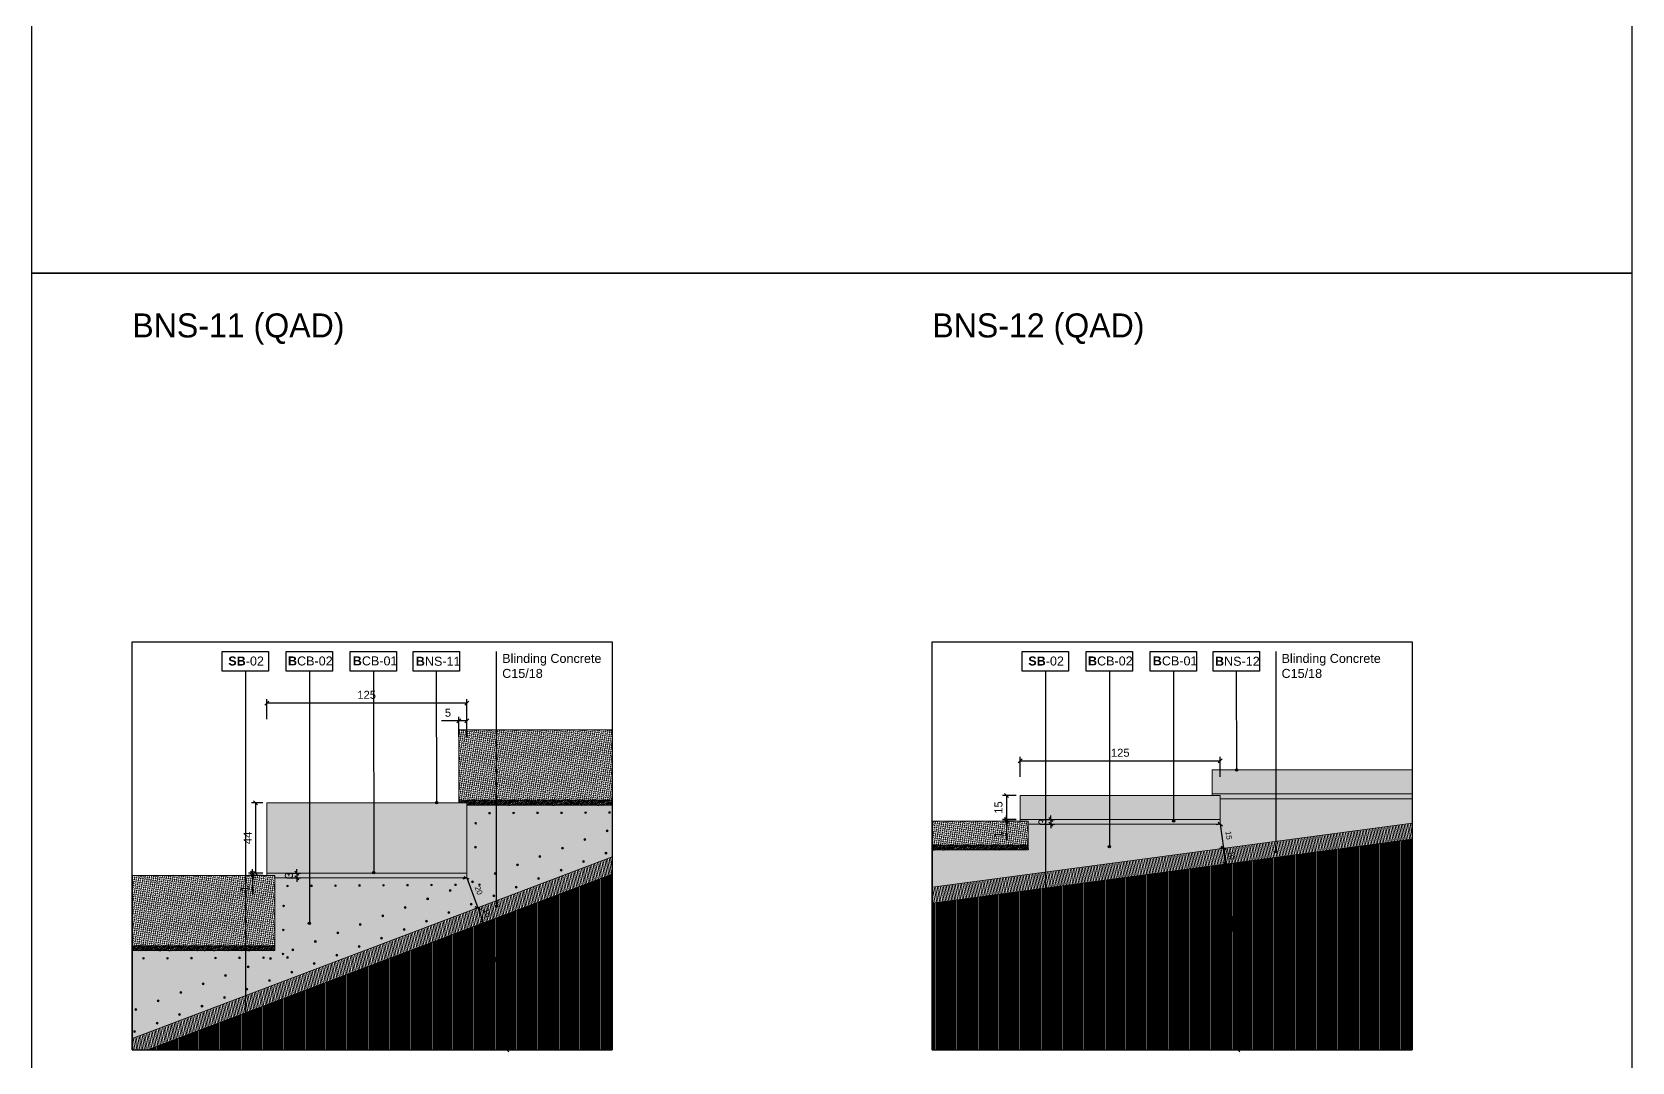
# Model space of a CAD drawing. Header units: metres. Extents: x -325 to 301, y -147 to 149.
# Drawn here: x 240.92 to 250.92, y 78.53 to 84.96 of the extents above; entities that cross this region are included whole.
import ezdxf

# ---------------------------------------------------------------- set-up
doc = ezdxf.new("R2010")
doc.units = ezdxf.units.M
doc.layers.get('Defpoints').update_dxf_attribs({"lineweight": 13})
doc.layers.add('-aux', color=50, linetype='Continuous', plot=False)
doc.layers.add('02-L-AUX', color=2, linetype='Continuous', plot=False)
doc.layers.add('0-TX-1_25', color=7, linetype='Continuous', true_color=0x3f4f7f)
doc.layers.add('EIT_3 TR sorra', color=7, linetype='Continuous', true_color=0xd8ceb0)
doc.layers.add('03-TR-Paviment_08_Natural Stone Bleachers', color=7, linetype='Continuous', lineweight=5, true_color=0xafad9d)
doc.layers.add('3-TR tot_u', color=7, linetype='Continuous', lineweight=5, true_color=0x787878)
for name, color, linetype, lineweight in [('1-CM', 7, 'Continuous', 0), ('2-L-secció', 1, 'Continuous', 0), ('2-metall', 5, 'Continuous', 0), ('3-TR Formigó', 252, 'Continuous', 0), ('3-TR Seleccionat', 44, 'Continuous', 0)]:
    doc.layers.add(name, color=color, linetype=linetype, lineweight=lineweight)
for name, color, linetype in [('1-SECCIÓ', 1, 'Continuous'), ('A-KEYPLAN_HATCH', 7, 'Continuous'), ('A_TEXT_2', 7, 'Continuous'), ('EIT_0 Llegenda', 7, 'Continuous')]:
    doc.layers.add(name, color=color, linetype=linetype)
doc.styles.get("Standard").update_dxf_attribs({"font": 'arial.ttf'})
doc.styles.add('x-llegenda materials$0$ENGRAVERS', font='TT0586M.TTF')
doc.dimstyles.new('ISO-25', dxfattribs={"dimtxt": 0.1, "dimasz": 0.1, "dimexe": 0.1, "dimexo": 0.1, "dimgap": 0.1, "dimtad": 1, "dimdec": 0, "dimlfac": 100, "dimzin": 9, "dimtxsty": 'Standard', "dimblk": 'OBLIQUE', "dimcen": 0.1, "dimadec": 0, "dimazin": 0, "dimtfac": 1, "dimtdec": 0, "dimtmove": 0, "dimatfit": 3, "dimldrblk": 'OBLIQUE', "dimfxl": 1, "dimarcsym": 0})

# ---------------------------------------------------------------- blocks, each defined once
blk = doc.blocks.new('hatch keyplan 2')
at = {"layer": 'A-KEYPLAN_HATCH'}
blk.add_lwpolyline([(0, 0.00548), (0.01287, 0.00548), (0.01287, 0), (0, 0)], close=True, dxfattribs=at)
blk = doc.blocks.new('hatch keyplan')
at = {"layer": 'A-KEYPLAN_HATCH'}
blk.add_blockref('hatch keyplan 2', (1.43058, 0.85215), dxfattribs=at)
blk = doc.blocks.new('SB-02')
at = {"layer": 'A-KEYPLAN_HATCH'}
blk.add_blockref('hatch keyplan', (-1.43058, -0.85215), dxfattribs=at)
at = {"layer": 'A_TEXT_2', "insert": (-0.0008, 0.00408), "char_height": 0.0025, "attachment_point": 1}
blk.add_mtext_dynamic_manual_height_columns('\\pi0.00249;{\\fArial|b1|i0|c0|p34;SB}-02', width=0.0145619, gutter_width=0.015, heights=[0], dxfattribs=at)
blk = doc.blocks.new('B-CB01')
at = {"layer": 'A-KEYPLAN_HATCH'}
blk.add_blockref('hatch keyplan', (-1.43058, -0.85215), dxfattribs=at)
at = {"layer": 'A_TEXT_2', "insert": (-0.0008, 0.00411), "char_height": 0.0025, "attachment_point": 1}
blk.add_mtext_dynamic_manual_height_columns('\\pi0.00152;{\\fArial|b1|i0|c0|p34;B}CB-01', width=0.0145619, gutter_width=0.015, heights=[0], dxfattribs=at)
blk = doc.blocks.new('Rodó Metàlic 12 mm')
at = {"layer": '2-metall'}
h = blk.add_hatch(color=256, dxfattribs=at)
h.dxf.hatch_style = 1
edge = h.paths.add_edge_path()
edge.add_arc((0, 0), 0.006, 0, 360)
blk.add_circle((0, 0), 0.006, dxfattribs=at)
blk = doc.blocks.new('*U915')
at = {"layer": '2-metall', "rotation": 270}
blk.add_blockref('Rodó Metàlic 12 mm', (0.021, -0.007), dxfattribs=at)
blk = doc.blocks.new('*U916')
at = {"layer": '2-metall', "color": 0, "linetype": 'ByBlock', "lineweight": -2, "transparency": 16777216, "rotation": 20.73184779010958}
for p in [(244.355, 79.916), (244.495, 79.97), (244.074, 79.81), (244.215, 79.863), (243.794, 79.704), (243.934, 79.757), (243.513, 79.598), (243.653, 79.651), (243.233, 79.492), (243.373, 79.545), (243.092, 79.439), (242.812, 79.332), (242.952, 79.385), (242.531, 79.226), (242.671, 79.279), (242.251, 79.12), (242.391, 79.173), (241.97, 79.014), (242.11, 79.067), (241.689, 78.908), (241.83, 78.961), (241.549, 78.854)]:
    blk.add_blockref('*U915', p, dxfattribs=at)
blk = doc.blocks.new('*U917')
at = {"layer": '2-metall', "rotation": 269.1882445919542}
blk.add_blockref('Rodó Metàlic 12 mm', (0.018, 0.006), dxfattribs=at)
blk = doc.blocks.new('*U918')
at = {"layer": '2-metall', "color": 0, "linetype": 'ByBlock', "lineweight": -2, "transparency": 16777216, "rotation": 20.73026059917899}
for p in [(244.495, 79.82), (244.215, 79.714), (244.355, 79.767), (243.934, 79.607), (244.074, 79.661), (243.653, 79.501), (243.794, 79.554), (243.373, 79.395), (243.513, 79.448), (243.092, 79.289), (243.233, 79.342), (242.812, 79.183), (242.952, 79.236), (242.671, 79.13), (242.391, 79.023), (242.531, 79.076), (242.11, 78.917), (242.251, 78.97), (241.83, 78.811), (241.97, 78.864), (241.549, 78.705), (241.689, 78.758)]:
    blk.add_blockref('*U917', p, dxfattribs=at)
blk = doc.blocks.new('Rodó Metàlic 5mm')
at = {"layer": '2-metall'}
h = blk.add_hatch(color=256, dxfattribs=at)
h.dxf.hatch_style = 1
edge = h.paths.add_edge_path()
edge.add_arc((0, 0), 0.005, 0, 360)
blk.add_circle((0, 0), 0.005, dxfattribs=at)
blk = doc.blocks.new('*U919')
at = {"layer": '2-metall', "rotation": 0.3456669033697483}
blk.add_blockref('Rodó Metàlic 5mm', (0.017, -0.005), dxfattribs=at)
blk = doc.blocks.new('*U920')
at = {"layer": '2-metall', "color": 0, "linetype": 'ByBlock', "lineweight": -2, "transparency": 16777216, "rotation": 359.6543330966308}
for p in [(40.032, 51.785), (40.182, 51.784), (40.332, 51.783), (40.482, 51.782), (40.632, 51.781), (40.782, 51.78), (40.932, 51.779)]:
    blk.add_blockref('*U919', p, dxfattribs=at)
blk = doc.blocks.new('*U921')
at = {"layer": '2-metall', "rotation": 0.3456669033697483}
blk.add_blockref('Rodó Metàlic 5mm', (0.017, -0.005), dxfattribs=at)
blk = doc.blocks.new('*U922')
at = {"layer": '2-metall', "color": 0, "linetype": 'ByBlock', "lineweight": -2, "transparency": 16777216}
for p, rotation in [((40.032, 51.785), 359.6543330966308), ((40.182, 51.784), 359.6543330966308), ((40.332, 51.783), 359.6543330966308), ((40.482, 51.782), 359.6543330966308), ((40.632, 51.781), 359.6543330966308), ((40.782, 51.78), 359.6543330966308), ((40.932, 51.779), 359.6543330966308), ((41.082, 51.778), 359.6543330966308), ((41.232, 51.777), 359.6543330966308), ((41.278, 51.664), 270.7371850173474), ((41.28, 51.514), 270.7371850173474), ((41.282, 51.364), 270.7371850173473)]:
    blk.add_blockref('*U921', p, dxfattribs=dict(at, rotation=rotation))
blk = doc.blocks.new('*U923')
at = {"layer": '2-metall', "rotation": 0.3456669033697483}
blk.add_blockref('Rodó Metàlic 5mm', (0.017, -0.005), dxfattribs=at)
blk = doc.blocks.new('*U924')
at = {"layer": '2-metall', "color": 0, "linetype": 'ByBlock', "lineweight": -2, "transparency": 16777216}
for p, rotation in [((40.419, 51.782), 359.6543330966319), ((40.569, 51.781), 359.6543330966319), ((40.719, 51.78), 359.6543330966319), ((40.869, 51.78), 359.6543330966319), ((41.019, 51.779), 359.6543330966319), ((41.169, 51.778), 359.6543330966319), ((41.277, 51.727), 270.7371850173473), ((41.279, 51.577), 270.7371850173473)]:
    blk.add_blockref('*U923', p, dxfattribs=dict(at, rotation=rotation))
blk = doc.blocks.new('_Oblique')
at = {"color": 0, "lineweight": -2}
blk.add_line((-0.5, -0.5), (0.5, 0.5), dxfattribs=at)
blk = doc.blocks.new('*D925')
at = {"layer": '0-TX-1_25', "color": 0, "lineweight": -2, "transparency": 16777216}
for p, q in [((242.514, 79.707), (242.603, 79.707)), ((242.578, 79.707), (242.578, 79.732)), ((242.578, 79.707), (242.578, 79.677)), ((242.514, 79.677), (242.603, 79.677)), ((242.578, 79.677), (242.578, 79.652))]:
    blk.add_line(p, q, dxfattribs=at)
at = {"layer": 'Defpoints', "color": 0, "transparency": 16777216}
for p in [(242.489, 79.707), (242.489, 79.677), (242.578, 79.677)]:
    blk.add_point(p, dxfattribs=at)
at = {"layer": '0-TX-1_25', "color": 0, "lineweight": -2, "transparency": 16777216, "xscale": 0.025, "yscale": 0.025, "zscale": 0.025}
for p, rotation in [((242.578, 79.707), 270), ((242.578, 79.677), 90)]:
    blk.add_blockref('_Oblique', p, dxfattribs=dict(at, rotation=rotation))
at = {"layer": '0-TX-1_25', "color": 0, "transparency": 16777216, "insert": (242.528, 79.692), "char_height": 0.05, "attachment_point": 5, "rotation": 90}
blk.add_mtext('3', dxfattribs=at)
blk = doc.blocks.new('*D926')
at = {"layer": '0-TX-1_25', "color": 0, "lineweight": -2, "transparency": 16777216}
for p, q in [((243.639, 79.677), (243.615, 79.669)), ((243.639, 79.677), (243.709, 79.49)), ((243.709, 79.49), (243.686, 79.482))]:
    blk.add_line(p, q, dxfattribs=at)
at = {"layer": 'Defpoints', "color": 0, "transparency": 16777216}
for p in [(243.639, 79.677), (243.709, 79.49), (243.709, 79.49)]:
    blk.add_point(p, dxfattribs=at)
at = {"layer": '0-TX-1_25', "color": 0, "lineweight": -2, "transparency": 16777216, "xscale": 0.025, "yscale": 0.025, "zscale": 0.025}
for p, rotation in [((243.639, 79.677), 110.7302605991792), ((243.709, 79.49), 290.7302605991791)]:
    blk.add_blockref('_Oblique', p, dxfattribs=dict(at, rotation=rotation))
at = {"layer": '0-TX-1_25', "color": 0, "transparency": 16777216, "insert": (243.714, 79.599), "char_height": 0.035, "attachment_point": 5, "rotation": 290.7303}
blk.add_mtext('20', dxfattribs=at)
blk = doc.blocks.new('*D927')
at = {"layer": '0-TX-1_25', "color": 0, "lineweight": -2, "transparency": 16777216}
for p, q in [((242.389, 80.67), (242.389, 80.795)), ((243.639, 80.77), (242.389, 80.77)), ((243.639, 80.67), (243.639, 80.795))]:
    blk.add_line(p, q, dxfattribs=at)
at = {"layer": 'Defpoints', "color": 0, "transparency": 16777216}
for p in [(242.389, 80.77), (242.389, 80.147), (243.639, 80.132)]:
    blk.add_point(p, dxfattribs=at)
at = {"layer": '0-TX-1_25', "color": 0, "lineweight": -2, "transparency": 16777216, "xscale": 0.025, "yscale": 0.025, "zscale": 0.025, "rotation": 180}
blk.add_blockref('_Oblique', (242.389, 80.77), dxfattribs=at)
at = {"layer": '0-TX-1_25', "color": 0, "lineweight": -2, "transparency": 16777216, "xscale": 0.025, "yscale": 0.025, "zscale": 0.025}
blk.add_blockref('_Oblique', (243.639, 80.77), dxfattribs=at)
at = {"layer": '0-TX-1_25', "color": 0, "transparency": 16777216, "insert": (243.014, 80.821), "char_height": 0.05, "attachment_point": 5}
blk.add_mtext('125', dxfattribs=at)
blk = doc.blocks.new('*D928')
at = {"layer": '0-TX-1_25', "color": 0, "lineweight": -2, "transparency": 16777216}
for p, q in [((242.364, 80.147), (242.295, 80.147)), ((242.32, 80.147), (242.32, 79.707)), ((242.364, 79.707), (242.295, 79.707))]:
    blk.add_line(p, q, dxfattribs=at)
at = {"layer": 'Defpoints', "color": 0, "transparency": 16777216}
for p in [(242.389, 80.147), (242.32, 79.707), (242.389, 79.707)]:
    blk.add_point(p, dxfattribs=at)
at = {"layer": '0-TX-1_25', "color": 0, "lineweight": -2, "transparency": 16777216, "xscale": 0.025, "yscale": 0.025, "zscale": 0.025}
for p, rotation in [((242.32, 80.147), 90), ((242.32, 79.707), 270)]:
    blk.add_blockref('_Oblique', p, dxfattribs=dict(at, rotation=rotation))
at = {"layer": '0-TX-1_25', "color": 0, "transparency": 16777216, "insert": (242.27, 79.927), "char_height": 0.05, "attachment_point": 5, "rotation": 90}
blk.add_mtext('44', dxfattribs=at)
blk = doc.blocks.new('*D929')
at = {"layer": '0-TX-1_25', "color": 0, "lineweight": -2, "transparency": 16777216}
for p, q in [((242.364, 79.707), (242.276, 79.707)), ((242.301, 79.707), (242.301, 79.732)), ((242.301, 79.707), (242.301, 79.693)), ((242.364, 79.693), (242.276, 79.693)), ((242.301, 79.693), (242.301, 79.575))]:
    blk.add_line(p, q, dxfattribs=at)
at = {"layer": 'Defpoints', "color": 0, "transparency": 16777216}
for p in [(242.389, 79.707), (242.301, 79.693), (242.389, 79.693)]:
    blk.add_point(p, dxfattribs=at)
at = {"layer": '0-TX-1_25', "color": 0, "lineweight": -2, "transparency": 16777216, "xscale": 0.025, "yscale": 0.025, "zscale": 0.025}
for p, rotation in [((242.301, 79.707), 270), ((242.301, 79.693), 90)]:
    blk.add_blockref('_Oblique', p, dxfattribs=dict(at, rotation=rotation))
at = {"layer": '0-TX-1_25', "color": 0, "transparency": 16777216, "insert": (242.251, 79.609), "char_height": 0.05, "attachment_point": 5, "rotation": 90}
blk.add_mtext('1', dxfattribs=at)
blk = doc.blocks.new('BNS11')
at = {"layer": 'A-KEYPLAN_HATCH'}
blk.add_blockref('hatch keyplan', (-1.43058, -0.85215), dxfattribs=at)
at = {"layer": 'A_TEXT_2', "insert": (-0.0008, 0.00401), "char_height": 0.0025, "attachment_point": 1}
blk.add_mtext_dynamic_manual_height_columns('\\pi0.00152;{\\fArial|b1|i0|c0|p34;B}NS-11', width=0.0145619, gutter_width=0.015, heights=[0], dxfattribs=at)
blk = doc.blocks.new('POINT')
at = {"layer": '0-TX-1_25'}
h = blk.add_hatch(dxfattribs=at)
h.set_pattern_fill('ANGLE', color=256)
h.set_pattern_definition([(0, (-83.747, -12.726), (0, 6.985), [5.08, -1.905]), (90, (-83.747, -12.726), (-6.985, 4e-16), [5.08, -1.905])])
edge = h.paths.add_edge_path()
edge.add_arc((0, 0), 0.0075, 0, 360)
h = blk.add_hatch(color=256, dxfattribs=at)
h.dxf.hatch_style = 1
edge = h.paths.add_edge_path()
edge.add_arc((0, 0), 0.0075, 0, 360)
blk.add_circle((0, 0), 0.0075, dxfattribs=at)
blk = doc.blocks.new('BNS12')
at = {"layer": 'A-KEYPLAN_HATCH'}
blk.add_blockref('hatch keyplan', (-1.43058, -0.85215), dxfattribs=at)
at = {"layer": 'A_TEXT_2', "insert": (-0.0008, 0.00401), "char_height": 0.0025, "attachment_point": 1}
blk.add_mtext_dynamic_manual_height_columns('\\pi0.00129;{\\fArial|b1|i0|c0|p34;B}NS-12', width=0.0145619, gutter_width=0.015, heights=[0], dxfattribs=at)
blk = doc.blocks.new('*D933')
at = {"layer": '0-TX-1_25', "color": 0, "lineweight": -2, "transparency": 16777216}
for p, q in [((247.074, 80.192), (246.988, 80.192)), ((247.013, 80.192), (247.013, 80.042)), ((247.074, 80.042), (246.988, 80.042))]:
    blk.add_line(p, q, dxfattribs=at)
at = {"layer": 'Defpoints', "color": 0, "transparency": 16777216}
for p in [(247.099, 80.192), (247.013, 80.042), (247.099, 80.042)]:
    blk.add_point(p, dxfattribs=at)
at = {"layer": '0-TX-1_25', "color": 0, "lineweight": -2, "transparency": 16777216, "xscale": 0.025, "yscale": 0.025, "zscale": 0.025}
for p, rotation in [((247.013, 80.192), 90), ((247.013, 80.042), 270)]:
    blk.add_blockref('_Oblique', p, dxfattribs=dict(at, rotation=rotation))
at = {"layer": '0-TX-1_25', "color": 0, "transparency": 16777216, "insert": (246.963, 80.117), "char_height": 0.05, "attachment_point": 5, "rotation": 90}
blk.add_mtext('15', dxfattribs=at)
blk = doc.blocks.new('*D934')
at = {"layer": '0-TX-1_25', "color": 0, "lineweight": -2, "transparency": 16777216}
for p, q in [((247.074, 80.042), (246.988, 80.042)), ((247.074, 80.032), (246.988, 80.032)), ((247.013, 80.042), (247.013, 80.067)), ((247.013, 80.042), (247.013, 80.032)), ((247.013, 80.032), (247.013, 79.913))]:
    blk.add_line(p, q, dxfattribs=at)
at = {"layer": 'Defpoints', "color": 0, "transparency": 16777216}
for p in [(247.013, 80.032), (247.099, 80.042), (247.099, 80.032)]:
    blk.add_point(p, dxfattribs=at)
at = {"layer": '0-TX-1_25', "color": 0, "lineweight": -2, "transparency": 16777216, "xscale": 0.025, "yscale": 0.025, "zscale": 0.025}
for p, rotation in [((247.013, 80.042), 270), ((247.013, 80.032), 90)]:
    blk.add_blockref('_Oblique', p, dxfattribs=dict(at, rotation=rotation))
at = {"layer": '0-TX-1_25', "color": 0, "transparency": 16777216, "insert": (246.963, 79.947), "char_height": 0.05, "attachment_point": 5, "rotation": 90}
blk.add_mtext('1', dxfattribs=at)
blk = doc.blocks.new('*D935')
at = {"layer": '0-TX-1_25', "color": 0, "lineweight": -2, "transparency": 16777216}
for p, q in [((247.099, 80.309), (247.099, 80.434)), ((247.099, 80.409), (248.349, 80.409)), ((248.349, 80.309), (248.349, 80.434))]:
    blk.add_line(p, q, dxfattribs=at)
at = {"layer": 'Defpoints', "color": 0, "transparency": 16777216}
for p in [(248.349, 80.409), (247.099, 80.192), (248.349, 80.182)]:
    blk.add_point(p, dxfattribs=at)
at = {"layer": '0-TX-1_25', "color": 0, "lineweight": -2, "transparency": 16777216, "xscale": 0.025, "yscale": 0.025, "zscale": 0.025, "rotation": 180}
blk.add_blockref('_Oblique', (247.099, 80.409), dxfattribs=at)
at = {"layer": '0-TX-1_25', "color": 0, "lineweight": -2, "transparency": 16777216, "xscale": 0.025, "yscale": 0.025, "zscale": 0.025}
blk.add_blockref('_Oblique', (248.349, 80.409), dxfattribs=at)
at = {"layer": '0-TX-1_25', "color": 0, "transparency": 16777216, "insert": (247.724, 80.459), "char_height": 0.05, "attachment_point": 5}
blk.add_mtext('125', dxfattribs=at)
blk = doc.blocks.new('*D936')
at = {"layer": '0-TX-1_25', "color": 0, "lineweight": -2, "transparency": 16777216}
for p, q in [((247.224, 80.042), (247.314, 80.042)), ((247.224, 80.012), (247.314, 80.012)), ((247.289, 80.042), (247.289, 80.067)), ((247.289, 80.042), (247.289, 80.012)), ((247.289, 80.012), (247.289, 79.987))]:
    blk.add_line(p, q, dxfattribs=at)
at = {"layer": 'Defpoints', "color": 0, "transparency": 16777216}
for p in [(247.199, 80.042), (247.199, 80.012), (247.289, 80.012)]:
    blk.add_point(p, dxfattribs=at)
at = {"layer": '0-TX-1_25', "color": 0, "lineweight": -2, "transparency": 16777216, "xscale": 0.025, "yscale": 0.025, "zscale": 0.025}
for p, rotation in [((247.289, 80.042), 270), ((247.289, 80.012), 90)]:
    blk.add_blockref('_Oblique', p, dxfattribs=dict(at, rotation=rotation))
at = {"layer": '0-TX-1_25', "color": 0, "transparency": 16777216, "insert": (247.238, 80.027), "char_height": 0.05, "attachment_point": 5, "rotation": 90}
blk.add_mtext('3', dxfattribs=at)
blk = doc.blocks.new('B-CB02')
at = {"layer": 'A-KEYPLAN_HATCH'}
blk.add_blockref('hatch keyplan', (-1.43058, -0.85215), dxfattribs=at)
at = {"layer": 'A_TEXT_2', "insert": (-0.0008, 0.00409), "char_height": 0.0025, "attachment_point": 1}
blk.add_mtext_dynamic_manual_height_columns('\\pi0.00129;{\\fArial|b1|i0|c0|p34;B}CB-02', width=0.0145619, gutter_width=0.015, heights=[0], dxfattribs=at)
blk = doc.blocks.new('*D2798')
at = {"layer": '0-TX-1_25', "color": 0, "lineweight": -2, "transparency": 16777216}
for p, q in [((243.709, 79.49), (243.686, 79.482)), ((243.709, 79.49), (243.745, 79.397)), ((243.745, 79.397), (243.721, 79.388))]:
    blk.add_line(p, q, dxfattribs=at)
at = {"layer": 'Defpoints', "color": 0, "transparency": 16777216}
for p in [(243.709, 79.49), (243.745, 79.397), (243.745, 79.397)]:
    blk.add_point(p, dxfattribs=at)
at = {"layer": '0-TX-1_25', "color": 0, "lineweight": -2, "transparency": 16777216, "xscale": 0.025, "yscale": 0.025, "zscale": 0.025}
for p, rotation in [((243.709, 79.49), 110.7302605987278), ((243.745, 79.397), 290.7302605987279)]:
    blk.add_blockref('_Oblique', p, dxfattribs=dict(at, rotation=rotation))
at = {"layer": '0-TX-1_25', "color": 0, "transparency": 16777216, "insert": (243.767, 79.459), "char_height": 0.035, "attachment_point": 5, "rotation": 290.7303}
blk.add_mtext('10', dxfattribs=at)
blk = doc.blocks.new('*D2799')
at = {"layer": '0-TX-1_25', "color": 0, "lineweight": -2, "transparency": 16777216}
blk.add_arc((241.644, 78.602), 2.247, 360, 20.7303, dxfattribs=at)
at = {"layer": 'Defpoints', "color": 0, "transparency": 16777216}
for p in [(244.549, 79.701), (243.874, 78.872), (241.549, 78.602), (241.644, 78.602), (244.549, 78.602)]:
    blk.add_point(p, dxfattribs=at)
at = {"layer": '0-TX-1_25', "color": 0, "lineweight": -2, "transparency": 16777216, "xscale": 0.025, "yscale": 0.025, "zscale": 0.025}
for p, rotation in [((243.745, 79.397), 110.7302605987286), ((243.89, 78.602), 269.9999999999998)]:
    blk.add_blockref('_Oblique', p, dxfattribs=dict(at, rotation=rotation))
at = {"layer": '0-TX-1_25', "color": 0, "transparency": 16777216, "insert": (243.896, 79.013), "char_height": 0.035, "attachment_point": 5, "rotation": 280.3651}
blk.add_mtext('21°', dxfattribs=at)
blk = doc.blocks.new('*D2800')
at = {"layer": '0-TX-1_25', "color": 0, "lineweight": -2, "transparency": 16777216}
for p, q in [((243.589, 80.658), (243.481, 80.658)), ((243.589, 80.558), (243.589, 80.683)), ((243.639, 80.658), (243.589, 80.658)), ((243.639, 80.558), (243.639, 80.683))]:
    blk.add_line(p, q, dxfattribs=at)
at = {"layer": 'Defpoints', "color": 0, "transparency": 16777216}
for p in [(243.589, 80.658), (243.589, 80.147), (243.639, 80.147)]:
    blk.add_point(p, dxfattribs=at)
at = {"layer": '0-TX-1_25', "color": 0, "lineweight": -2, "transparency": 16777216, "xscale": 0.025, "yscale": 0.025, "zscale": 0.025, "rotation": 180}
blk.add_blockref('_Oblique', (243.589, 80.658), dxfattribs=at)
at = {"layer": '0-TX-1_25', "color": 0, "lineweight": -2, "transparency": 16777216, "xscale": 0.025, "yscale": 0.025, "zscale": 0.025}
blk.add_blockref('_Oblique', (243.639, 80.658), dxfattribs=at)
at = {"layer": '0-TX-1_25', "color": 0, "transparency": 16777216, "insert": (243.522, 80.709), "char_height": 0.05, "attachment_point": 5}
blk.add_mtext('5', dxfattribs=at)
blk = doc.blocks.new('*D2801')
at = {"layer": '0-TX-1_25', "color": 0, "lineweight": -2, "transparency": 16777216}
for p, q in [((248.349, 80.012), (248.324, 80.008)), ((248.349, 80.012), (248.369, 79.863)), ((248.369, 79.863), (248.344, 79.86))]:
    blk.add_line(p, q, dxfattribs=at)
at = {"layer": 'Defpoints', "color": 0, "transparency": 16777216}
for p in [(248.349, 80.012), (248.369, 79.863), (248.369, 79.863)]:
    blk.add_point(p, dxfattribs=at)
at = {"layer": '0-TX-1_25', "color": 0, "lineweight": -2, "transparency": 16777216, "xscale": 0.025, "yscale": 0.025, "zscale": 0.025}
for p, rotation in [((248.349, 80.012), 97.59464336859072), ((248.369, 79.863), 277.5946433685907)]:
    blk.add_blockref('_Oblique', p, dxfattribs=dict(at, rotation=rotation))
at = {"layer": '0-TX-1_25', "color": 0, "transparency": 16777216, "insert": (248.402, 79.943), "char_height": 0.035, "attachment_point": 5, "rotation": 277.5946}
blk.add_mtext('15', dxfattribs=at)
blk = doc.blocks.new('*D2802')
at = {"layer": '0-TX-1_25', "color": 0, "lineweight": -2, "transparency": 16777216}
for p, q in [((248.369, 79.863), (248.394, 79.866)), ((248.369, 79.863), (248.382, 79.764)), ((248.382, 79.764), (248.407, 79.767))]:
    blk.add_line(p, q, dxfattribs=at)
at = {"layer": 'Defpoints', "color": 0, "transparency": 16777216}
for p in [(248.369, 79.863), (248.382, 79.764), (248.382, 79.764)]:
    blk.add_point(p, dxfattribs=at)
at = {"layer": '0-TX-1_25', "color": 0, "lineweight": -2, "transparency": 16777216, "xscale": 0.025, "yscale": 0.025, "zscale": 0.025}
for p, rotation in [((248.369, 79.863), 97.59464336859034), ((248.382, 79.764), 277.5946433685904)]:
    blk.add_blockref('_Oblique', p, dxfattribs=dict(at, rotation=rotation))
at = {"layer": '0-TX-1_25', "color": 0, "transparency": 16777216, "insert": (248.418, 79.819), "char_height": 0.035, "attachment_point": 5, "rotation": 277.5946}
blk.add_mtext('10', dxfattribs=at)
blk = doc.blocks.new('*D2803')
at = {"layer": '0-TX-1_25', "color": 0, "lineweight": -2, "transparency": 16777216}
blk.add_arc((239.666, 78.602), 8.794, 0, 7.5946, dxfattribs=at)
at = {"layer": 'Defpoints', "color": 0, "transparency": 16777216}
for p in [(249.549, 79.919), (246.549, 79.519), (248.451, 78.99), (246.549, 78.602), (249.549, 78.602)]:
    blk.add_point(p, dxfattribs=at)
at = {"layer": '0-TX-1_25', "color": 0, "lineweight": -2, "transparency": 16777216, "xscale": 0.025, "yscale": 0.025, "zscale": 0.025}
for p, rotation in [((248.382, 79.764), 97.59464336859114), ((248.459, 78.602), 270)]:
    blk.add_blockref('_Oblique', p, dxfattribs=dict(at, rotation=rotation))
at = {"layer": '0-TX-1_25', "color": 0, "transparency": 16777216, "insert": (248.483, 79.187), "char_height": 0.035, "attachment_point": 5, "rotation": 273.7973}
blk.add_mtext('8°', dxfattribs=at)

msp = doc.modelspace()

# ---------------------------------------------------------------- hatches: boundary and pattern name
at = {"layer": '03-TR-Paviment_08_Natural Stone Bleachers'}
h = msp.add_hatch(dxfattribs=at)
h.set_pattern_fill('DASH', color=256, scale=0.002611, angle=233, style=0, double=1)
h.set_pattern_definition([(233, (91.844459, -44.5862136), (0.0016315323, -0.0116089556), [0.0082894435, -0.0082894435])])
h.paths.add_polyline_path([(244.549, 80.162), (244.549, 80.602), (243.589, 80.602), (243.589, 80.162)])
h = msp.add_hatch(dxfattribs=at)
h.set_pattern_fill('DASH', color=256, scale=0.002611, angle=232.4264, style=0, double=1)
h.set_pattern_definition([(232.4264096, (-9.539601, -62.4403815), (0.00151523477, -0.01162470696), [0.00828944353, -0.00828944353])])
h.paths.add_polyline_path([(249.549, 80.202), (249.549, 80.352), (248.299, 80.352), (248.299, 80.202)])
h = msp.add_hatch(dxfattribs=at)
h.set_pattern_fill('DASH', color=256, scale=0.002611, angle=233, style=0, double=1)
h.set_pattern_definition([(233, (90.644426, -45.040393), (0.0016315323, -0.0116089556), [0.0082894435, -0.0082894435])])
h.paths.add_polyline_path([(242.389, 80.147), (242.389, 79.707), (243.639, 79.707), (243.639, 80.147)])
h = msp.add_hatch(dxfattribs=at)
h.set_pattern_fill('DASH', color=256, scale=0.002611, angle=232.4264, style=0, double=1)
h.set_pattern_definition([(232.4264096, (-10.739601, -62.6003815), (0.00151523477, -0.01162470696), [0.00828944353, -0.00828944353])])
h.paths.add_polyline_path([(248.349, 80.042), (248.349, 80.192), (247.099, 80.192), (247.099, 80.042)])
h = msp.add_hatch(dxfattribs=at)
h.set_pattern_fill('DASH', color=256, scale=0.002611, angle=232.4264, style=0, double=1)
h.set_pattern_definition([(232.4264096, (-11.939601, -62.7603815), (0.00151523477, -0.01162470696), [0.00828944353, -0.00828944353])])
h.paths.add_polyline_path([(246.549, 80.032), (246.549, 79.882), (247.149, 79.882), (247.149, 80.032)])
h = msp.add_hatch(dxfattribs=at)
h.set_pattern_fill('DASH', color=256, scale=0.002611, angle=233, style=0, double=1)
h.set_pattern_definition([(233, (89.444392, -45.494572), (0.0016315323, -0.0116089556), [0.0082894435, -0.0082894435])])
h.paths.add_polyline_path([(241.549, 79.693), (241.549, 79.253), (242.439, 79.253), (242.439, 79.693)])
at = {"layer": '3-TR Formigó'}
h = msp.add_hatch(dxfattribs=at)
h.set_pattern_fill('ANSI31', color=256, scale=0.003, angle=234.1752)
h.set_pattern_definition([(279.175244, (37.434726, 35.928212), (0.00940313004, 0.0015188056), [])])
h.paths.add_polyline_path([(249.549, 79.919), (249.549, 80.02), (246.549, 79.62), (246.549, 79.519)])
h = msp.add_hatch(dxfattribs=at)
h.set_pattern_fill('ANSI31', color=256, scale=0.003, angle=234.1752)
h.set_pattern_definition([(279.175244, (32.434726, 35.010424), (0.00940313004, 0.0015188056), [])])
h.paths.add_polyline_path([(244.549, 79.701), (244.549, 79.808), (241.549, 78.673), (241.549, 78.602), (241.644, 78.602)])
at = {"layer": '3-TR Seleccionat'}
h = msp.add_hatch(dxfattribs=at)
h.set_pattern_fill('ANSI31', color=256, scale=0.002, angle=45, style=0)
h.set_pattern_definition([(90, (211.0504134, 26.56044), (-0.00635, 0), [])])
h.paths.add_polyline_path([(249.549, 79.919), (246.549, 79.519), (246.549, 78.602), (249.549, 78.602)])
h = msp.add_hatch(dxfattribs=at)
h.set_pattern_fill('ANSI31', color=256, scale=0.002, angle=45, style=0)
h.set_pattern_definition([(90, (206.0504134, 26.81044), (-0.00635, 0), [])])
h.paths.add_polyline_path([(244.549, 79.701), (241.644, 78.602), (244.549, 78.602)])
at = {"layer": '3-TR tot_u'}
h = msp.add_hatch(dxfattribs=at)
h.set_pattern_fill('AR-CONC', color=256, scale=0.00025, angle=90.2657)
h.set_pattern_definition([(75.823251517, (269984.390302, -738290.126735), (0.0427337736151, 0.0162528873334), [0.0047625, -0.0523875]), (20.823251517, (269984.3903, -738290.126735), (-0.0287369413902, 0.0391565991078), [0.00381, -0.0419101460425]), (126.274696217, (269984.393863, -738290.12538), (0.0139968329648, 0.0554094846363), [0.0040475022, -0.04452256115]), (72.007451517, (269984.38477, -738290.115303), (0.0655807844596, 0.02005924834), [0.00714375, -0.07858125]), (122.458809127, (269984.390235, -738290.11363), (0.0264798784375, 0.0815327643516), [0.006071255785, -0.06678390204]), (17.007402687, (269984.38477, -738290.1153), (0.026479878442, 0.0815327643504), [0.0057149917675, -0.06286493298]), (46.823251517, (269984.39187, -738290.115395), (0.0452552118719, -0.0065026301172), [0.0047625, -0.0523875]), (351.823251517, (269984.39187, -738290.115395), (-0.006150253489, 0.0481790201258), [0.00381, -0.04191]), (97.274696517, (269984.39564, -738290.115937), (0.0391049582031, 0.0416763901857), [0.0040475022, -0.0445224844]), (63.3232515172, (269984.390302, -738290.126735), (-0.0085129227679, 0.01936423314394), [0, -0.041402, 0, -0.042545, 0, -0.04206875]), (33.3232515172, (269984.390302, -738290.126735), (0.00412722228654, 0.02982078914956), [0, -0.024257, 0, -0.0404495, 0, -0.01603375]), (353.3232515172, (269984.377556, -738290.132903), (0.03113655498144, 0.0134765238184), [0, -0.015875, 0, -0.04953, 0, -0.0657225]), (343.323251517, (269984.37184, -738290.13567), (0.0305654049678, 0.0218529991231), [0, -0.0206375, 0, -0.032893, 0, -0.0466725])])
h.paths.add_polyline_path([(241.549, 79.223), (241.549, 78.673), (244.549, 79.808), (244.549, 80.132), (243.639, 80.132), (243.639, 79.677), (242.439, 79.677), (242.439, 79.223)])
h = msp.add_hatch(dxfattribs=at)
h.set_pattern_fill('AR-CONC', color=256, scale=0.00025, angle=90.2657)
h.set_pattern_definition([(140.265705, (-9.5396, -62.44038), (0.003773512, 0.0455641565), [0.0047625, -0.0523875]), (85.265705, (-9.5396, -62.44038), (-0.047722838, -0.009032263), [0.00381, -0.041910146]), (190.71715, (-9.539287, -62.436585), (-0.043949324, 0.0365318933), [0.004047502, -0.044522561]), (136.449905, (-9.5523, -62.44044), (0.010196192, 0.067817773), [0.00714375, -0.07858125]), (186.901263, (-9.55145, -62.43479), (-0.062131101, 0.059063541), [0.006071256, -0.066783902]), (81.449856, (-9.5523, -62.44044), (-0.062131101, 0.059063541), [0.005714992, -0.062864933]), (111.265705, (-9.549156, -62.434076), (0.02539025, 0.038021752), [0.0047625, -0.0523875]), (56.265705, (-9.549156, -62.434076), (-0.046118147, 0.015236802), [0.00381, -0.04191]), (161.71715, (-9.54704, -62.430907), (-0.020727897, 0.0532585536), [0.004047502, -0.0445224844]), (127.765705, (-9.539601, -62.440382), (-0.0211421132, 0.0006741133), [0, -0.041402, 0, -0.042545, 0, -0.04206875]), (97.765705, (-9.539601, -62.440382), (-0.025122342, 0.0165885913), [0, -0.024257, 0, -0.0404495, 0, -0.01603375]), (57.765705, (-9.539536, -62.454542), (0.0012749731, 0.0339039259), [0, -0.015875, 0, -0.04953, 0, -0.0657225]), (47.765705, (-9.539506, -62.460892), (-0.0065282885, 0.0370024188), [0, -0.0206375, 0, -0.032893, 0, -0.0466725])])
h.paths.add_polyline_path([(249.549, 80.02), (249.549, 80.172), (248.349, 80.172), (248.349, 80.042), (248.349, 80.012), (247.149, 80.012), (247.149, 79.882), (247.149, 79.852), (246.549, 79.852), (246.549, 79.62)])
at = {"layer": 'EIT_3 TR sorra'}
h = msp.add_hatch(dxfattribs=at)
h.set_pattern_fill('ANSI36', color=256, scale=0.002552, angle=-1.141, style=0, double=1)
h.set_pattern_definition([(43.8589553, (-9.539601, -62.4403815), (0.00460907392, 0.01566416224), [0.02025261773, -0.00405052355, 0, -0.00405052355])])
h.paths.add_polyline_path([(249.549, 80.202), (248.299, 80.202), (248.299, 80.192), (248.349, 80.192), (248.349, 80.172), (249.549, 80.172)])
h = msp.add_hatch(dxfattribs=at)
h.set_pattern_fill('ANSI36', color=256, scale=0.002552, angle=-0.5675, style=0, double=1)
h.set_pattern_definition([(44.43255, (240.9140676, 84.018904), (0.004452031, 0.015709518), [0.020252618, -0.004050524, 0, -0.004050524])])
h.paths.add_polyline_path([(244.549, 80.132), (244.549, 80.162), (243.589, 80.162), (243.589, 80.147), (243.639, 80.147), (243.639, 80.132)])
h = msp.add_hatch(dxfattribs=at)
h.set_pattern_fill('ANSI36', color=256, scale=0.002552, angle=-1.141, style=0, double=1)
h.set_pattern_definition([(43.8589553, (-10.739601, -62.6003815), (0.00460907392, 0.01566416224), [0.02025261773, -0.00405052355, 0, -0.00405052355])])
h.paths.add_polyline_path([(248.349, 80.042), (247.099, 80.042), (247.099, 80.032), (247.149, 80.032), (247.149, 80.012), (248.349, 80.012)])
h = msp.add_hatch(dxfattribs=at)
h.set_pattern_fill('ANSI36', color=256, scale=0.002552, angle=-1.141, style=0, double=1)
h.set_pattern_definition([(43.8589553, (-11.939601, -62.7603815), (0.00460907392, 0.01566416224), [0.02025261773, -0.00405052355, 0, -0.00405052355])])
h.paths.add_polyline_path([(246.549, 79.882), (246.549, 79.852), (247.149, 79.852), (247.149, 79.882)])
h = msp.add_hatch(dxfattribs=at)
h.set_pattern_fill('ANSI36', color=256, scale=0.002552, angle=-0.5675, style=0, double=1)
h.set_pattern_definition([(44.43255, (239.714034, 83.564725), (0.004452031, 0.015709518), [0.020252618, -0.004050524, 0, -0.004050524])])
h.paths.add_polyline_path([(242.388, 79.707), (242.389, 79.693), (242.439, 79.693), (242.439, 79.677), (243.639, 79.677), (243.639, 79.707)])
h = msp.add_hatch(dxfattribs=at)
h.set_pattern_fill('ANSI36', color=256, scale=0.002552, angle=-0.5675, style=0, double=1)
h.set_pattern_definition([(44.43255, (238.514001, 83.110545), (0.004452031, 0.015709518), [0.020252618, -0.004050524, 0, -0.004050524])])
h.paths.add_polyline_path([(241.549, 79.253), (241.549, 79.223), (242.439, 79.223), (242.439, 79.253)])

# ---------------------------------------------------------------- linework, layer by layer
at = {"layer": '-aux'}
for points in [[(240.922, 93.457), (250.922, 93.457), (250.922, 83.457), (240.922, 83.457)], [(240.922, 83.457), (250.922, 83.457), (250.922, 73.457), (240.922, 73.457)]]:
    msp.add_lwpolyline(points, close=True, dxfattribs=at)
for points in [[(241.549, 78.602), (241.549, 81.152), (244.549, 81.152), (244.549, 78.602)], [(246.549, 78.602), (246.549, 81.152), (249.549, 81.152), (249.549, 78.602)]]:
    msp.add_lwpolyline(points, dxfattribs=at)
at = {"layer": '0-TX-1_25'}
for points in [[(243.826, 79.502), (243.826, 81.093)], [(248.698, 79.842), (248.698, 81.093)], [(242.256, 80.969), (242.256, 78.715)], [(242.656, 80.969), (242.656, 79.394)], [(243.056, 80.969), (243.058, 79.71)], [(243.449, 80.969), (243.451, 80.147)], [(247.256, 80.969), (247.256, 79.474)], [(247.656, 80.969), (247.656, 79.873)], [(248.056, 80.969), (248.056, 80.042)], [(248.449, 80.969), (248.451, 80.352)]]:
    msp.add_lwpolyline(points, dxfattribs=at)
at = {"layer": '02-L-AUX'}
for points in [[(241.549, 78.602), (244.549, 78.602)], [(246.549, 78.602), (249.549, 78.602)]]:
    msp.add_lwpolyline(points, dxfattribs=at)
at = {"layer": '1-CM'}
for points in [[(244.549, 80.162), (243.589, 80.162), (243.589, 80.602), (244.549, 80.602)], [(241.549, 79.223), (242.439, 79.223), (242.439, 79.677), (243.639, 79.677), (243.639, 80.132), (244.549, 80.132)], [(243.589, 80.162), (243.589, 80.147)], [(244.549, 80.132), (243.639, 80.132)], [(246.549, 79.882), (247.149, 79.882), (247.149, 80.032), (246.549, 80.032)], [(246.549, 79.62), (249.549, 80.02)], [(246.549, 79.519), (249.549, 79.919)], [(241.549, 78.673), (244.549, 79.808)], [(244.549, 79.808), (241.549, 78.673)], [(246.549, 79.852), (247.149, 79.852), (247.149, 79.882), (246.549, 79.882)], [(244.549, 79.701), (241.644, 78.602)], [(242.389, 79.707), (242.389, 79.693)], [(243.639, 79.707), (243.639, 79.677)], [(241.549, 79.693), (242.439, 79.693), (242.439, 79.253), (241.549, 79.253)], [(243.639, 79.677), (242.439, 79.677)], [(242.439, 79.223), (241.549, 79.223)], [(242.439, 79.253), (242.439, 79.223)]]:
    msp.add_lwpolyline(points, dxfattribs=at)
for points in [[(249.549, 80.352), (248.299, 80.352), (248.299, 80.202), (249.549, 80.202)], [(248.299, 80.202), (248.299, 80.192), (248.349, 80.192), (248.349, 80.172), (249.549, 80.172), (249.549, 80.202)], [(243.639, 79.707), (242.389, 79.707), (242.389, 80.147), (243.639, 80.147)], [(248.349, 80.192), (247.099, 80.192), (247.099, 80.042), (248.349, 80.042)], [(247.099, 80.042), (247.099, 80.032), (247.149, 80.032), (247.149, 80.012), (248.349, 80.012), (248.349, 80.042)]]:
    msp.add_lwpolyline(points, close=True, dxfattribs=at)
at = {"layer": '1-SECCIÓ'}
for p, q in [((244.549, 80.602), (244.549, 78.602)), ((249.549, 80.352), (249.549, 78.602)), ((246.549, 80.032), (246.549, 78.602)), ((241.549, 79.693), (241.549, 78.602))]:
    msp.add_line(p, q, dxfattribs=at)
at = {"layer": '2-L-secció'}
for p, q in [((244.549, 80.602), (244.549, 78.602)), ((249.549, 80.352), (249.549, 78.602))]:
    msp.add_line(p, q, dxfattribs=at)
at = {"layer": '2-L-secció', "elevation": 0}
for points in [[(241.549, 79.28), (241.549, 78.602)], [(246.549, 79.03), (246.549, 78.602)]]:
    msp.add_lwpolyline(points, dxfattribs=at)

# ---------------------------------------------------------------- block references
at = {"xscale": 22.49999999999972, "yscale": 22.49999999999972, "zscale": 22.49999999999972}
for name, p in [('BNS11', (243.305, 80.969)), ('BNS12', (248.305, 80.969))]:
    msp.add_blockref(name, p, dxfattribs=at)
at = {"layer": '0-TX-1_25', "xscale": 22.5, "yscale": 22.5, "zscale": 22.5}
for name, p in [('SB-02', (242.111, 80.969)), ('B-CB02', (242.511, 80.969)), ('B-CB01', (242.911, 80.969)), ('SB-02', (247.111, 80.969)), ('B-CB02', (247.511, 80.969)), ('B-CB01', (247.911, 80.969))]:
    msp.add_blockref(name, p, dxfattribs=at)
at = {"layer": '0-TX-1_25'}
for p in [(248.451, 80.352), (243.451, 80.147), (248.057, 80.033), (247.656, 79.873), (248.698, 79.842), (243.058, 79.71), (243.826, 79.502), (242.656, 79.394), (247.256, 79.474), (242.256, 78.715)]:
    msp.add_blockref('POINT', p, dxfattribs=at)
at = {"layer": '2-metall', "xscale": -1}
for name, p in [('*U924', (284.968, 28.309)), ('*U922', (283.768, 27.855)), ('*U920', (282.568, 27.4))]:
    msp.add_blockref(name, p, dxfattribs=at)
at = {"layer": '2-metall'}
for name in ['*U916', '*U918']:
    msp.add_blockref(name, (0, 0), dxfattribs=at)

# ---------------------------------------------------------------- texts
at = {"layer": '0-TX-1_25', "char_height": 0.05625, "attachment_point": 1}
for insert in [(243.861, 81.077), (248.732, 81.077)]:
    msp.add_mtext_dynamic_manual_height_columns('Blinding Concrete\\PC15/18', width=0.64734, gutter_width=12.5, heights=[0], dxfattribs=dict(at, insert=insert))
at = {"layer": 'EIT_0 Llegenda', "char_height": 0.15, "width": 19.2101, "attachment_point": 1, "style": 'x-llegenda materials$0$ENGRAVERS'}
for s, insert in [('BNS-11 (QAD)', (241.549, 83.205)), ('BNS-12 (QAD)', (246.549, 83.205))]:
    msp.add_mtext(s, dxfattribs=dict(at, insert=insert))

# ---------------------------------------------------------------- dimensions: what is measured, and where the dimension line sits
at = {"layer": '0-TX-1_25'}
for base, p1, p2, picture, middle in [((242.389, 80.77), (243.639, 80.132), (242.389, 80.147), '*D927', (243.014, 80.821)), ((243.589, 80.658), (243.639, 80.147), (243.589, 80.147), '*D2800', (243.522, 80.709)), ((248.349, 80.409), (247.099, 80.192), (248.349, 80.182), '*D935', (247.724, 80.459))]:
    dim = msp.add_linear_dim(base=base, p1=p1, p2=p2, dimstyle='ISO-25', override={"dimtxt": 0.05, "dimasz": 0.025, "dimexe": 0.025, "dimexo": 0.025, "dimgap": 0.025, "dimblk1": 'Oblique', "dimblk2": 'Oblique', "dimsah": 1, "dimfxl": 0.1, "dimfxlon": 1, "dimarcsym": 1}, dxfattribs=at)
    dim.commit()
    dim.dimension.update_dxf_attribs({"geometry": picture, "text_midpoint": middle})
for base, p1, p2, picture, middle in [((247.013, 80.042), (247.099, 80.192), (247.099, 80.042), '*D933', (246.963, 80.117)), ((242.32, 79.707), (242.389, 80.147), (242.389, 79.707), '*D928', (242.27, 79.927)), ((247.013, 80.032), (247.099, 80.042), (247.099, 80.032), '*D934', (246.963, 79.947)), ((242.301, 79.693), (242.389, 79.707), (242.389, 79.693), '*D929', (242.251, 79.609))]:
    dim = msp.add_linear_dim(base=base, p1=p1, p2=p2, angle=90, dimstyle='ISO-25', override={"dimtxt": 0.05, "dimasz": 0.025, "dimexe": 0.025, "dimexo": 0.025, "dimgap": 0.025, "dimblk1": 'Oblique', "dimblk2": 'Oblique', "dimsah": 1, "dimfxl": 0.1, "dimfxlon": 1, "dimarcsym": 1}, dxfattribs=at)
    dim.commit()
    dim.dimension.update_dxf_attribs({"geometry": picture, "text_midpoint": middle})
for base, p1, p2, picture, middle in [((247.289, 80.012), (247.199, 80.042), (247.199, 80.012), '*D936', (247.289, 80.027)), ((242.578, 79.677), (242.489, 79.707), (242.489, 79.677), '*D925', (242.578, 79.692))]:
    dim = msp.add_linear_dim(base=base, p1=p1, p2=p2, angle=90, dimstyle='ISO-25', override={"dimtxt": 0.05, "dimasz": 0.025, "dimexe": 0.025, "dimexo": 0.025, "dimgap": 0.025, "dimblk1": 'Oblique', "dimblk2": 'Oblique', "dimsah": 1, "dimfxl": 0.1, "dimfxlon": 1, "dimarcsym": 1}, dxfattribs=at)
    dim.commit()
    dim.dimension.update_dxf_attribs({"geometry": picture, "text_midpoint": middle, "dimtype": 160})
for p1, p2, picture, middle in [((248.349, 80.012), (248.369, 79.863), '*D2801', (248.402, 79.943)), ((248.369, 79.863), (248.382, 79.764), '*D2802', (248.418, 79.819)), ((243.639, 79.677), (243.709, 79.49), '*D926', (243.714, 79.599)), ((243.709, 79.49), (243.745, 79.397), '*D2798', (243.767, 79.459))]:
    dim = msp.add_aligned_dim(p1=p1, p2=p2, distance=0, dimstyle='ISO-25', override={"dimtxt": 0.035, "dimasz": 0.025, "dimexe": 0.025, "dimexo": 0.025, "dimgap": 0.025, "dimblk1": 'Oblique', "dimblk2": 'Oblique', "dimsah": 1, "dimfxl": 0.1, "dimfxlon": 1, "dimarcsym": 1}, dxfattribs=at)
    dim.commit()
    dim.dimension.update_dxf_attribs({"geometry": picture, "text_midpoint": middle})
for base, line1, line2, picture, middle in [((248.451, 78.99), ((246.549, 78.602), (249.549, 78.602)), ((246.549, 79.519), (249.549, 79.919)), '*D2803', (248.483, 79.187)), ((243.874, 78.872), ((241.549, 78.602), (244.549, 78.602)), ((244.549, 79.701), (241.644, 78.602)), '*D2799', (243.896, 79.013))]:
    dim = msp.add_angular_dim_2l(base=base, line1=line1, line2=line2, dimstyle='ISO-25', override={"dimtxt": 0.035, "dimasz": 0.025, "dimexe": 0.025, "dimexo": 0.025, "dimgap": 0.025, "dimblk1": 'Oblique', "dimblk2": 'Oblique', "dimsah": 1, "dimfxl": 0.1, "dimfxlon": 1, "dimarcsym": 1}, dxfattribs=at)
    dim.commit()
    dim.dimension.update_dxf_attribs({"geometry": picture, "text_midpoint": middle})

doc.saveas('drawing.dxf')
